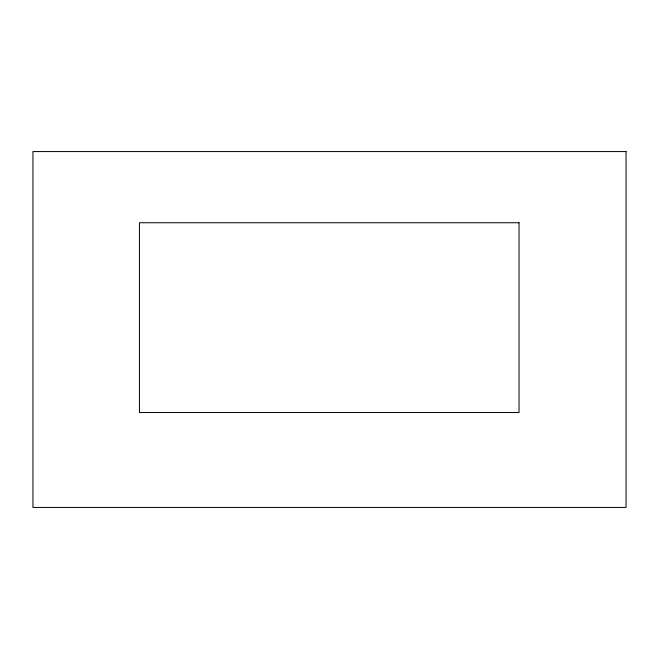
<?xml version="1.0" encoding="UTF-8"?>
<svg xmlns="http://www.w3.org/2000/svg" width="659" height="659" viewBox="0 0 659 659"><rect width="100%" height="100%" fill="white"/><g stroke="black" fill="none" stroke-linecap="round" stroke-linejoin="round"><path stroke-width="0.99" d="M626.05 151.57L32.95 151.57L32.95 507.43L626.05 507.43L626.05 151.57M519.028 222.742L139.444 222.742L139.444 412.534L519.028 412.534L519.028 222.742"/></g></svg>
